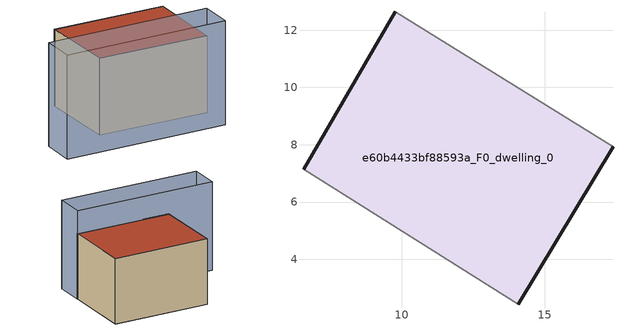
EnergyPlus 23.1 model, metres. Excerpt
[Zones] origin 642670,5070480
e60b4433bf88593a_F0_dwelling_0
 floor ground (EU_floor_Construction): 14.07,2.43 17.38,7.94 9.77,12.64 6.57,7.14 z0
 wall outside (EU_wall_Construction): 6.57,7.14 9.77,12.64 / 17.38,7.94 14.07,2.43 z0:6
 wall adiabatic (EU_wall_Construction): 9.77,12.64 17.38,7.94 / 14.07,2.43 6.57,7.14 z0:6
 roof outside (EU_roof_Construction): 17.38,7.94 14.07,2.43 6.57,7.14 9.77,12.64 z6
shading: 12.71,0.21 1.56,7.04 / 1.56,7.04 2.97,9.35 / 2.97,9.35 14.12,2.51 / 14.12,2.51 12.71,0.21 z0:8.1
[Building]
EU S2 Campaign: North Axis=0; Terrain=City; Solar Distribution=FullExterior
[Site:Location]
Lyon-Bron: Latitude=45.75; Longitude=5; Time Zone=1; Elevation=198
[SizingPeriod:WeatherFileDays]
AnnualSizingPeriod: Begin Month=1; Begin Day of Month=1; End Month=12; End Day of Month=31; Day of Week for Start Day=Monday; Use Weather File Daylight Saving Period=No; Use Weather File Rain and Snow Indicators=No
[MATERIAL]
EU_InternalMass_Material: Roughness=MediumRough; Thickness=0.1; Conductivity=1; Density=1800; Specific Heat=900; Thermal Absorptance=0.9; Solar Absorptance=0.7; Visible Absorptance=0.7
[MATERIAL:NOMASS] Roughness=MediumRough; Thermal Absorptance=0.9; Solar Absorptance=0.7; Visible Absorptance=0.7
Name | Thermal Resistance
EU_wall_NoMass | 2.15642
EU_roof_NoMass | 3.03065
EU_floor_NoMass | 2.87523
[CONSTRUCTION]
EU_wall_Construction: EU_wall_NoMass
EU_roof_Construction: EU_roof_NoMass
EU_floor_Construction: EU_floor_NoMass
EU_InternalMass_Construction: EU_InternalMass_Material
[ZONE]
e60b4433bf88593a_F0_dwelling_0: Type=1; Multiplier=1; Ceiling Height=autocalculate; Volume=341.266; Floor Area=autocalculate; Part of Total Floor Area=Yes
[INTERNALMASS]
e60b4433bf88593a_F0_dwelling_0_EU_InternalMass: Construction=EU_InternalMass_Construction; Zone or ZoneList=e60b4433bf88593a_F0_dwelling_0; Surface Area=56.8776
[OTHEREQUIPMENT]
EU_Step8_InternalGain_e60b4433bf88593a_F0_dwelling_0_f000: Fuel Type=Electricity; Zone or ZoneList or Space or SpaceList=e60b4433bf88593a_F0_dwelling_0; Schedule=EU_Step8_GainSchedule_e60b4433bf88593a_F0_dwelling_0_f000; Design Level Calculation Method=Watts/Area; Power per Zone Floor Area=1; Fraction Latent=0; Fraction Radiant=0; Fraction Lost=0; Carbon Dioxide Generation Rate=0; EndUse Subcategory=EU_Step8_InternalGains
[ZONEVENTILATION:DESIGNFLOWRATE]
EU_ConstantAir_e60b4433bf88593a_F0_dwelling_0: Zone or ZoneList or Space or SpaceList=e60b4433bf88593a_F0_dwelling_0; Schedule=EU_AlwaysOn; Design Flow Rate Calculation Method=AirChanges/Hour; Air Changes per Hour=0.535074; Ventilation Type=Natural; Fan Pressure Rise=0; Fan Total Efficiency=1; Constant Term Coefficient=1; Temperature Term Coefficient=0; Velocity Term Coefficient=0; Velocity Squared Term Coefficient=0; Minimum Indoor Temperature=-100; Maximum Indoor Temperature=100; Delta Temperature=-100; Minimum Outdoor Temperature=-100; Maximum Outdoor Temperature=100; Maximum Wind Speed=40
[HVACTEMPLATE:THERMOSTAT]
EU_HeatOnly_e60b4433bf88593a_F0_dwelling_0: Constant Heating Setpoint=20; Constant Cooling Setpoint=50
[HVACTEMPLATE:ZONE:IDEALLOADSAIRSYSTEM]
e60b4433bf88593a_F0_dwelling_0: Template Thermostat=EU_HeatOnly_e60b4433bf88593a_F0_dwelling_0; System Availability Schedule=EU_AlwaysOn; Maximum Heating Supply Air Temperature=50; Minimum Cooling Supply Air Temperature=13; Maximum Heating Supply Air Humidity Ratio=0.0156; Minimum Cooling Supply Air Humidity Ratio=0.0077; Heating Limit=NoLimit; Cooling Limit=NoLimit; Heating Availability Schedule=EU_AlwaysOn; Cooling Availability Schedule=EU_CoolingOff; Dehumidification Control Type=ConstantSensibleHeatRatio; Cooling Sensible Heat Ratio=0.7; Dehumidification Setpoint=60; Humidification Control Type=None; Humidification Setpoint=30; Outdoor Air Method=None; Outdoor Air Flow Rate per Person=0.00944; Outdoor Air Flow Rate per Zone Floor Area=0; Outdoor Air Flow Rate per Zone=0; Demand Controlled Ventilation Type=None; Outdoor Air Economizer Type=NoEconomizer; Heat Recovery Type=None; Sensible Heat Recovery Effectiveness=0.7; Latent Heat Recovery Effectiveness=0.65
[SIZING:ZONE]
e60b4433bf88593a_F0_dwelling_0: Zone Cooling Design Supply Air Temperature Input Method=SupplyAirTemperature; Zone Cooling Design Supply Air Temperature=13; Zone Heating Design Supply Air Temperature Input Method=SupplyAirTemperature; Zone Heating Design Supply Air Temperature=50; Zone Cooling Design Supply Air Humidity Ratio=0.008; Zone Heating Design Supply Air Humidity Ratio=0.008; Cooling Design Air Flow Method=DesignDay; Cooling Design Air Flow Rate=0; Cooling Minimum Air Flow per Zone Floor Area=0.000762; Cooling Minimum Air Flow=0; Cooling Minimum Air Flow Fraction=0.2; Heating Design Air Flow Method=DesignDay; Heating Design Air Flow Rate=0; Heating Maximum Air Flow per Zone Floor Area=0.002032; Heating Maximum Air Flow=0.141576; Heating Maximum Air Flow Fraction=0.3; Account for Dedicated Outdoor Air System=No; Dedicated Outdoor Air System Control Strategy=NeutralSupplyAir; Dedicated Outdoor Air Low Setpoint Temperature for Design=autosize; Dedicated Outdoor Air High Setpoint Temperature for Design=autosize; Zone Load Sizing Method=Sensible Load Only No Latent Load; Zone Latent Cooling Design Supply Air Humidity Ratio Input Method=HumidityRatioDifference; Zone Cooling Design Supply Air Humidity Ratio Difference=0.005; Zone Latent Heating Design Supply Air Humidity Ratio Input Method=HumidityRatioDifference; Zone Humidification Design Supply Air Humidity Ratio Difference=0.005
[SCHEDULE:CONSTANT]
Name | Hourly Value
EU_AlwaysOn | 1
EU_CoolingOff | 0
[SCHEDULE:FILE]
EU_Step8_GainSchedule_e60b4433bf88593a_F0_dwelling_0_f000: File=../../schedules/e60b4433bf88593a/e60b4433bf88593a_F0_dwelling_0_f000_gain.csv; Column Number=1; Rows to Skip at Top=0; Number of Hours of Data=8760; Column Separator=Comma; Interpolate to Timestep=No; Minutes per Item=60; Adjust Schedule for Daylight Savings=Yes
